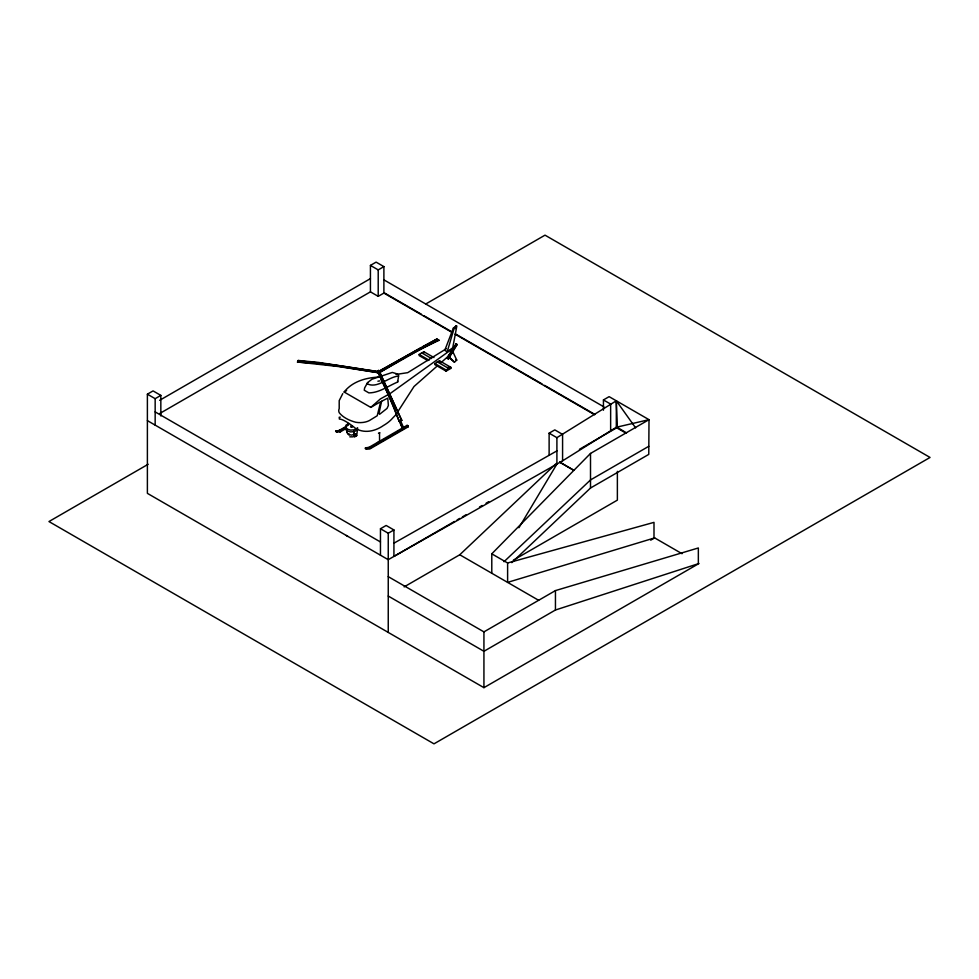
<?xml version="1.0" encoding="UTF-8"?>
<svg xmlns="http://www.w3.org/2000/svg" width="979" height="979" viewBox="0 0 979 979"><rect width="100%" height="100%" fill="white"/><g stroke="black" fill="none" stroke-linecap="round" stroke-linejoin="round"><path stroke-width="1.47" d="M377.931 372.081L394.17 407.864L399.04 420.958L401.733 420.224L379.534 371.836L377.931 372.081L388.761 395.406L399.04 420.958M378.922 371.702L318.346 362.389L298.24 360.468L297.53 362.022L338.085 366.489L378.481 372.742L338.073 366.146L317.845 363.466L297.53 362.022M379.534 371.836L401.72 420.542M511.76 562.644L590.508 488.019L648.771 454.391L649.004 419.673L609.122 396.654L603.443 399.934L603.443 410.213M379.583 442.227L378.2 442.275L379.583 442.227L379.509 432.828M354.692 436.769L353.688 431.201L354.692 436.769L356.735 435.594L357.653 427.884M422.536 346.762L436.928 339.028L438.886 340.154L423.711 347.447L379.338 372.607L408.916 355.193L438.886 340.154M367.602 382.593L367.431 383.878C377.429 388.883 388.59 376.768 398.563 376.046L398.514 374.871L396.85 373.807L392.31 372.436L371.922 379.252L367.602 382.593L364.641 387.904L364.261 390.229L368.863 392.885C379.362 392.86 388.259 385.885 397.658 382.043L398.563 376.046M456.838 326.044L452.726 347.814L447.195 351.791L444.747 350.372L453.35 328.136L456.385 325.787L454.072 328.565L447.195 351.791M455.639 328.565L456.385 325.787M346.125 426.832L345.526 428.998L347.251 430.944L350.629 431.935L354.374 431.592L357.054 430.05M347.031 429.695L347.031 430.699M355.096 435.068L355.72 434.003L356.148 434.957L355.279 435.459L356.332 434.358M402.638 428.912L399.836 420.835L399.395 421.484L402.638 428.912L403.874 428.349L400.533 420.689L399.395 421.484M347.716 433.709L348.989 433.832L348.989 435.031L346.75 432.375M346.615 428.227L340.215 431.923L335.638 431.458L339.346 430.319L348.561 424.996M336.752 432.094L345.722 427.921M365.522 447.831L365.216 448.529L366.33 449.165L369.781 448.994L408.219 426.807L408.219 425.987L407.105 425.339L368.912 447.391L365.522 447.831L370.025 448.027L408.219 425.987M366.33 449.165L366.635 448.48M297.555 362.365L298.24 360.468M378.481 372.632L378.922 371.469M342.76 393.631L339.199 400.656L339.199 408.647A14.134 7.905 1.5 0 0 339.248 412.71A32.197 18.014 1.5 0 0 355.83 422.279A14.134 7.905 1.5 0 0 369.401 420.554L377.221 415.757L380.721 401.659L370.772 407.399L344.131 392.016C352.354 381.431 365.791 377.747 378.604 377.086M518.931 527.73L556.941 464.009M447.024 358.192L456.19 343.874L447.024 358.192L448.37 359.048L457.144 344.51L455.798 343.653M370.772 407.399L380.39 398.93L390.131 393.546L453.314 348.157L453.314 351.779L440.966 362.695M491.788 573.253L491.788 553.833L590.508 453.448L649.004 419.673L616.317 427.26L562.582 460.84L393.925 556.415L393.925 529.957L386.142 525.466L380.464 528.746L380.464 555.203M404.143 586.886L459.763 554.763L556.268 463.508M503.989 561.726L590.508 479.943L648.771 446.314M448.933 357.47L454.452 362.193L456.74 360.101L452.726 351.437M437.589 365.681L414.007 386.521L395.834 414.802L392.763 417.972A48.864 28.207 0 0 1 383.413 425.535C375.287 431.225 364.592 433.734 355.573 428.435A17.524 3.769 39 0 0 339.395 419.085L339.199 417.25L340.276 417.164M434.945 363.564L439.473 360.737L450.805 367.284L450.805 368.41L446.094 371.139L434.945 364.702L434.945 363.564L446.094 370.001L446.094 371.139M427.847 360.602L419.171 355.597L419.171 354.459L423.895 351.742L433.966 357.555M446.094 370.001L450.805 367.284M446.314 348.732L407.717 372.669L396.067 374.431M388.247 596.052L483.932 651.292L555.448 610.003L698.982 563.5L483.932 687.662L147.388 493.355L147.388 394.182L153.054 390.902L160.837 395.394L160.837 415.965M159.65 413.554L370.429 291.852L370.429 265.407L376.107 262.127L383.89 266.618L383.89 293.076L452.384 332.615M147.388 394.182L155.159 398.673L160.837 395.394M370.429 265.407L378.212 269.898L383.89 266.618M159.65 400.325L370.429 278.623M370.429 291.852L378.212 296.343L383.89 293.076M148.159 464.266L48.95 521.55L433.991 743.844L930.05 457.45L545.009 235.156L425.951 303.882M379.338 372.497L378.163 371.592L436.928 339.028M379.448 371.188L421.3 347.435M344.131 392.016L346.615 390.584M379.852 380.892L377.906 381.198M348.805 423.466L346.125 425.021L345.526 427.187L347.251 429.132L350.629 430.124L354.374 429.781L357.054 428.239M335.638 431.458L339.101 431.286L345.514 427.59M350.763 427.101L352.403 426.159M354.006 436.377L356.735 435.594M376.364 443.915L384.049 439.485M393.007 434.309L395.577 432.828M398.135 431.347L405.82 426.905M549.121 455.211L549.121 433.171L554.799 429.891L562.582 434.382L562.582 460.84M380.464 528.746L388.247 533.237L393.925 529.957M549.121 433.171L556.904 437.662L616.317 400.803L635.616 427.86M454.489 521.452L388.247 559.694L147.388 420.627M457.12 519.935L459.751 518.417M462.382 516.9L466.334 514.611M479.502 507.012L482.133 505.494M486.086 503.218L488.717 501.689M579.421 449.324L617.37 427.407L626.523 432.926M513.351 560.184L617.37 500.134L617.37 471.352M388.247 576.643L483.932 631.883L555.448 590.594L698.345 547.971L698.345 563.708M650.705 540.175L654.657 537.899L682.033 553.71M393.925 543.186L556.904 450.891M654.657 537.899L507.611 582.383L507.611 562.974L491.788 553.833M378.469 433.171L379.864 432.767M507.611 562.974L653.996 522.37L653.996 538.107M354.875 434.309L351.51 435.117L349.185 434.566M353.248 436.842L349.772 436.842M377.931 372.314L379.534 372.057M399.053 420.627L401.733 420.224M298.277 360.81L306.855 361.704M311.151 362.144L316.866 362.732M321.185 363.27L324.073 363.65M326.962 364.029L338.514 365.559M341.512 366.024L363.955 369.499M366.941 369.964L377.417 371.579M402.956 427.982L403.874 428.349M603.443 399.934L610.639 404.082L610.639 430.54M383.89 279.847L603.859 406.836M453.35 328.136L454.072 328.565M384.453 292.929L421.508 314.332M424.152 315.862L451.943 331.905M455.908 334.194L541.938 383.866M544.581 385.383L594.877 414.423M455.015 334.133L594.632 414.741M616.746 427.823L625.716 432.999M457.144 344.51L452.078 351.363L448.37 359.048M436.903 339.37L438.861 340.508M455.847 359.574L456.74 360.101M448.284 366.954L450.805 368.41M421.533 352.758L431.531 358.534M437.209 361.814L448.443 368.3M419.171 354.459L429.096 360.186M559.768 462.198L573.853 470.336L559.768 462.149M378.163 371.592L379.338 372.265M408.219 426.807L407.105 425.339M347.129 432.412L346.285 429.426M339.346 430.319L340.459 430.956M368.912 447.391L370.025 448.027M339.101 431.286L340.215 431.923M335.956 430.76L337.07 431.409M459.763 554.763L538.634 600.298M155.159 411.902L380.464 541.974M346.285 535.464L347.778 536.443M448.798 356.625L454.452 362.193M351.02 425.987L352.159 427.272M617.37 427.407L616.317 400.803L616.317 427.26M397.609 380.868L397.658 382.043M590.508 453.448L590.508 488.019M556.904 437.662L556.904 464.119M555.448 590.594L555.448 610.003M483.932 631.883L483.932 687.662M439.473 360.737L439.473 361.875M423.895 351.742L423.895 352.868M388.247 533.237L388.247 632.422M378.212 269.898L378.212 296.343M355.72 434.003L355.72 435.422M155.159 398.673L155.159 425.131M381.59 401.268L379.032 413.211L379.546 414.313L387.011 408.451L388.382 405.477L387.77 398.123L381.59 401.268M378.42 370.429L377.906 371.555L379.852 371.249L378.42 370.429M452.359 351.522L451.686 351.094L452.359 351.522"/></g></svg>
